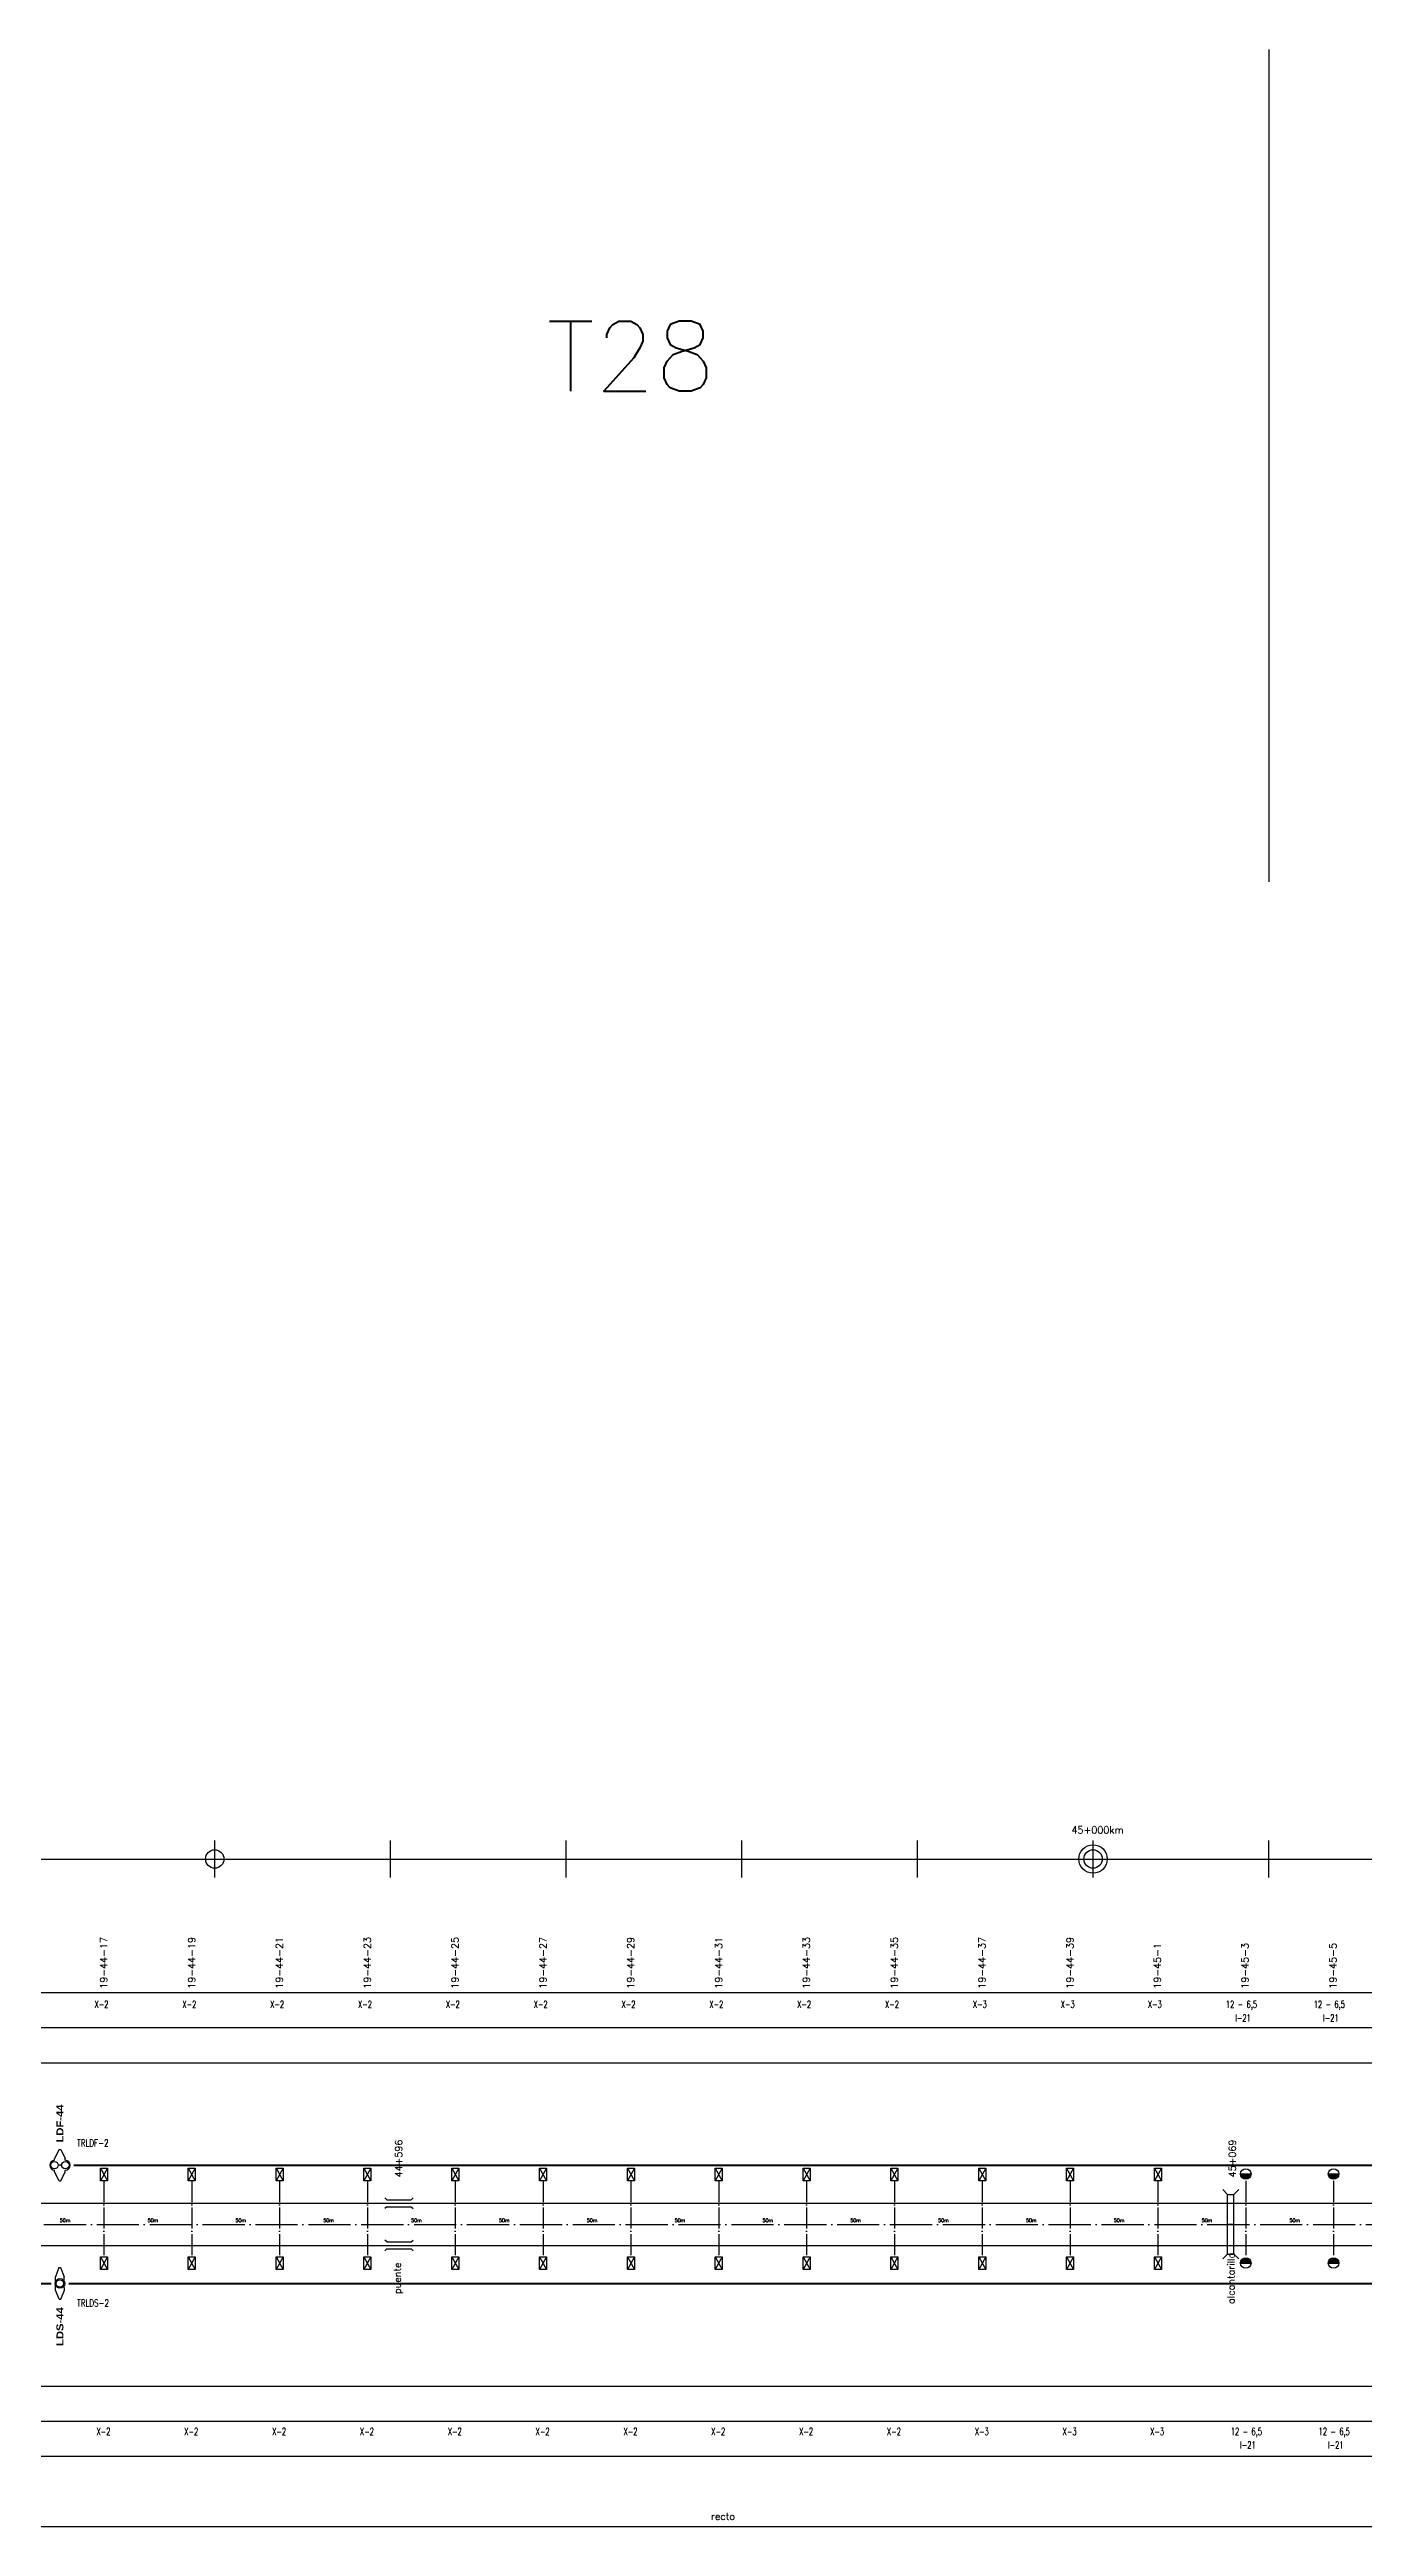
# Model space of a CAD drawing. Header units: millimetres. Extents: x 63 to 27368, y 135 to 1565.
# Drawn here: x 18974 to 19722, y 155 to 1565 of the extents above; entities that cross this region are included whole.
import ezdxf

# ---------------------------------------------------------------- set-up
doc = ezdxf.new("R2010")
doc.units = ezdxf.units.MM
doc.linetypes.add('ACAD_ISO04W100', pattern=[30, 24, -3, 0, -3])
for name, color, linetype in [('catenaria via ascendente', 7, 'Continuous'), ('catenaria vía descendente', 7, 'Continuous'), ('Eje de entrevías', 254, 'Continuous'), ('LDF', 5, 'Continuous'), ('LDS', 1, 'Continuous'), ('longitud vano', 7, 'Continuous'), ('Nº de poste', 6, 'Continuous'), ('progresivas', 4, 'Continuous'), ('retención LDF-LDS', 6, 'Continuous'), ('TEXTOS', 3, 'Continuous')]:
    doc.layers.add(name, color=color, linetype=linetype)
doc.styles.add('SIMPLEX', font='simplex.shx', dxfattribs={"width": 0.75})
doc.styles.add('STYLE1', font='romans.shx')
doc.styles.add('TEXTO_SELLO', font='')
doc.styles.get('TEXTO_SELLO').set_extended_font_data('Arial Black', bold=True)

# ---------------------------------------------------------------- blocks, each defined once
blk = doc.blocks.new('Retención LDS')
at = {"layer": 'retención LDF-LDS', "color": 4}
for p, q in [((-0.6, 9), (-2.6, 3.8)), ((-2.5, 1), (-2.6, 3.8)), ((-0.6, 9), (0.4, 9)), ((0.4, 9), (2.5, 3.8)), ((2.5, 1.1), (2.5, 3.8)), ((-2.5, -3.8), (-2.5, -1.1)), ((-0.4, -9), (-2.5, -3.8)), ((-0.4, -9), (0.6, -9)), ((0.6, -9), (2.6, -3.8)), ((2.6, -3.8), (2.5, -1))]:
    blk.add_line(p, q, dxfattribs=at)
for radius in [2.73, 2.1]:
    blk.add_circle((0, 0), radius, dxfattribs=at)
blk = doc.blocks.new('Retención LDF')
at = {"color": 5}
blk.add_circle((0, 0), 0.128, dxfattribs=at)
at = {"layer": 'retención LDF-LDS', "color": 5}
for p, q in [((-0.5, 9), (-3, 3.8)), ((-3, 2.8), (-3, 3.8)), ((1, 0), (-1, 0)), ((-0.5, 9), (0.5, 9)), ((0.5, 9), (3, 3.8)), ((3, 2.8), (3, 3.8)), ((-3, -3.8), (-3, -2.8)), ((-0.5, -9), (-3, -3.8)), ((-0.5, -9), (0.5, -9)), ((0.5, -9), (3, -3.8)), ((3, -3.8), (3, -2.8))]:
    blk.add_line(p, q, dxfattribs=at)
for centre in [(-3.1, 0), (3.1, 0)]:
    blk.add_circle(centre, 2.1, dxfattribs=at)
for centre, start, end in [((-3, 0), 90, 270), ((3, 0), 270, 90)]:
    blk.add_arc(centre, 2.79, start, end, dxfattribs=at)

msp = doc.modelspace()

# ---------------------------------------------------------------- hatches: boundary and pattern name
for points in [[(19658.1, 355.7), (19652.1, 355.7, 1)], [(19708.1, 355.7), (19702.1, 355.7, 1)], [(19658.1, 305), (19652.1, 305, -1)], [(19708.1, 305), (19702.1, 305, -1)]]:
    msp.add_hatch(color=256).paths.add_polyline_path(points)

# ---------------------------------------------------------------- linework, layer by layer
for p, q in [((19668.2, 1565.1), (19668.2, 1091.2)), ((19068.2, 524.4), (19068.2, 545.6)), ((19168.2, 524.4), (19168.2, 545.6)), ((19268.2, 524.4), (19268.2, 545.6)), ((19368.2, 524.4), (19368.2, 545.6)), ((19468.2, 524.4), (19468.2, 545.6)), ((19568.2, 524.4), (19568.2, 545.6)), ((19668.2, 524.4), (19668.2, 545.6)), ((68.2, 535), (27368.2, 535)), ((68.2, 459), (27368.2, 459)), ((68.2, 439), (27368.2, 439)), ((68.2, 419), (27368.2, 419)), ((19003.1, 359), (19007.1, 351.7)), ((19007.1, 359), (19003.1, 351.7)), ((19053.1, 359), (19057.1, 351.7)), ((19057.1, 359), (19053.1, 351.7)), ((19103.1, 359), (19107.1, 351.7)), ((19107.1, 359), (19103.1, 351.7)), ((19153.1, 359), (19157.1, 351.7)), ((19157.1, 359), (19153.1, 351.7)), ((19203.1, 359), (19207.1, 351.7)), ((19207.1, 359), (19203.1, 351.7)), ((19253.1, 359), (19257.1, 351.7)), ((19257.1, 359), (19253.1, 351.7)), ((19303.1, 359), (19307.1, 351.7)), ((19307.1, 359), (19303.1, 351.7)), ((19353.1, 359), (19357.1, 351.7)), ((19357.1, 359), (19353.1, 351.7)), ((19403.1, 359), (19407.1, 351.7)), ((19407.1, 359), (19403.1, 351.7)), ((19453.1, 359), (19457.1, 351.7)), ((19457.1, 359), (19453.1, 351.7)), ((19503.1, 359), (19507.1, 351.7)), ((19507.1, 359), (19503.1, 351.7)), ((19553.1, 359), (19557.1, 351.7)), ((19557.1, 359), (19553.1, 351.7)), ((19603.1, 359), (19607.1, 351.7)), ((19607.1, 359), (19603.1, 351.7)), ((19652.1, 355.7), (19658.1, 355.7)), ((19702.1, 355.7), (19708.1, 355.7)), ((19166.1, 341), (19165.1, 342.1)), ((19166.1, 341), (19180, 341)), ((19180, 341), (19181.1, 342.1)), ((19644.8, 344), (19642.1, 346.8)), ((19644.8, 310), (19644.8, 344)), ((19648.3, 344), (19651.1, 346.8)), ((19648.3, 310), (19648.3, 344)), ((19166.1, 337), (19165.1, 336)), ((19166.1, 337), (19180, 337)), ((19180, 337), (19181.1, 336)), ((19648.3, 327), (19644.8, 327)), ((19166.1, 317), (19165.1, 318.1)), ((19166.1, 313), (19165.1, 312)), ((19166.1, 317), (19180, 317)), ((19166.1, 313), (19180, 313)), ((19180, 317), (19181.1, 318.1)), ((19180, 313), (19181.1, 312)), ((19003.1, 308.6), (19007.1, 301.3)), ((19007.1, 308.6), (19003.1, 301.3)), ((19053.1, 308.6), (19057.1, 301.3)), ((19057.1, 308.6), (19053.1, 301.3)), ((19103.1, 308.6), (19107.1, 301.3)), ((19107.1, 308.6), (19103.1, 301.3)), ((19153.1, 308.6), (19157.1, 301.3)), ((19157.1, 308.6), (19153.1, 301.3)), ((19203.1, 308.6), (19207.1, 301.3)), ((19207.1, 308.6), (19203.1, 301.3)), ((19253.1, 308.6), (19257.1, 301.3)), ((19257.1, 308.6), (19253.1, 301.3)), ((19303.1, 308.6), (19307.1, 301.3)), ((19307.1, 308.6), (19303.1, 301.3)), ((19353.1, 308.6), (19357.1, 301.3)), ((19357.1, 308.6), (19353.1, 301.3)), ((19403.1, 308.6), (19407.1, 301.3)), ((19407.1, 308.6), (19403.1, 301.3)), ((19453.1, 308.6), (19457.1, 301.3)), ((19457.1, 308.6), (19453.1, 301.3)), ((19503.1, 308.6), (19507.1, 301.3)), ((19507.1, 308.6), (19503.1, 301.3)), ((19553.1, 308.6), (19557.1, 301.3)), ((19557.1, 308.6), (19553.1, 301.3)), ((19603.1, 308.6), (19607.1, 301.3)), ((19607.1, 308.6), (19603.1, 301.3)), ((19644.8, 310), (19642.1, 307.3)), ((19648.3, 310), (19651.1, 307.3)), ((19652.1, 305), (19658.1, 305)), ((19702.1, 305), (19708.1, 305)), ((68.2, 235), (27368.2, 235)), ((68.2, 215), (27368.2, 215)), ((68.2, 195), (27368.2, 195)), ((12948.8, 155), (20944.3, 155))]:
    msp.add_line(p, q)
at = {"linetype": 'ACAD_ISO04W100', "ltscale": 0.5}
for p, q in [((19005.1, 351.7), (19005.1, 308.6)), ((19055.1, 351.7), (19055.1, 308.6)), ((19105.1, 351.7), (19105.1, 308.6)), ((19155.1, 351.7), (19155.1, 308.6)), ((19205.1, 351.7), (19205.1, 308.6)), ((19255.1, 351.7), (19255.1, 308.6)), ((19305.1, 351.7), (19305.1, 308.6)), ((19355.1, 351.7), (19355.1, 308.6)), ((19405.1, 351.7), (19405.1, 308.6)), ((19455.1, 351.7), (19455.1, 308.6)), ((19505.1, 351.7), (19505.1, 308.6)), ((19555.1, 351.7), (19555.1, 308.6)), ((19605.1, 351.7), (19605.1, 308.6)), ((19655.1, 351.7), (19655.1, 308.6)), ((19705.1, 351.7), (19705.1, 308.6))]:
    msp.add_line(p, q, dxfattribs=at)
for points in [[(19003.1, 359), (19007.1, 359), (19007.1, 351.7), (19003.1, 351.7)], [(19053.1, 359), (19057.1, 359), (19057.1, 351.7), (19053.1, 351.7)], [(19103.1, 359), (19107.1, 359), (19107.1, 351.7), (19103.1, 351.7)], [(19153.1, 359), (19157.1, 359), (19157.1, 351.7), (19153.1, 351.7)], [(19203.1, 359), (19207.1, 359), (19207.1, 351.7), (19203.1, 351.7)], [(19253.1, 359), (19257.1, 359), (19257.1, 351.7), (19253.1, 351.7)], [(19303.1, 359), (19307.1, 359), (19307.1, 351.7), (19303.1, 351.7)], [(19353.1, 359), (19357.1, 359), (19357.1, 351.7), (19353.1, 351.7)], [(19403.1, 359), (19407.1, 359), (19407.1, 351.7), (19403.1, 351.7)], [(19453.1, 359), (19457.1, 359), (19457.1, 351.7), (19453.1, 351.7)], [(19503.1, 359), (19507.1, 359), (19507.1, 351.7), (19503.1, 351.7)], [(19553.1, 359), (19557.1, 359), (19557.1, 351.7), (19553.1, 351.7)], [(19603.1, 359), (19607.1, 359), (19607.1, 351.7), (19603.1, 351.7)], [(19003.1, 308.6), (19007.1, 308.6), (19007.1, 301.3), (19003.1, 301.3)], [(19053.1, 308.6), (19057.1, 308.6), (19057.1, 301.3), (19053.1, 301.3)], [(19103.1, 308.6), (19107.1, 308.6), (19107.1, 301.3), (19103.1, 301.3)], [(19153.1, 308.6), (19157.1, 308.6), (19157.1, 301.3), (19153.1, 301.3)], [(19203.1, 308.6), (19207.1, 308.6), (19207.1, 301.3), (19203.1, 301.3)], [(19253.1, 308.6), (19257.1, 308.6), (19257.1, 301.3), (19253.1, 301.3)], [(19303.1, 308.6), (19307.1, 308.6), (19307.1, 301.3), (19303.1, 301.3)], [(19353.1, 308.6), (19357.1, 308.6), (19357.1, 301.3), (19353.1, 301.3)], [(19403.1, 308.6), (19407.1, 308.6), (19407.1, 301.3), (19403.1, 301.3)], [(19453.1, 308.6), (19457.1, 308.6), (19457.1, 301.3), (19453.1, 301.3)], [(19503.1, 308.6), (19507.1, 308.6), (19507.1, 301.3), (19503.1, 301.3)], [(19553.1, 308.6), (19557.1, 308.6), (19557.1, 301.3), (19553.1, 301.3)], [(19603.1, 308.6), (19607.1, 308.6), (19607.1, 301.3), (19603.1, 301.3)]]:
    msp.add_lwpolyline(points, close=True)
for centre, radius in [((19068.2, 535), 5.24), ((19568.2, 535), 8.09), ((19568.2, 535), 5.24), ((19655.1, 355.7), 3), ((19705.1, 355.7), 3), ((19655.1, 305), 3), ((19705.1, 305), 3)]:
    msp.add_circle(centre, radius)
at = {"layer": 'catenaria via ascendente'}
for p, q in [((68.2, 339), (27368.2, 339)), ((19644.8, 344), (19648.3, 344)), ((68.2, 315), (26873.7, 315)), ((19644.8, 310), (19648.3, 310))]:
    msp.add_line(p, q, dxfattribs=at)
at = {"layer": 'catenaria vía descendente'}
for p, q in [((17302.1, 315), (27368.2, 315)), ((19644.8, 310), (19648.3, 310))]:
    msp.add_line(p, q, dxfattribs=at)
at = {"layer": 'Eje de entrevías', "linetype": 'ACAD_ISO04W100'}
msp.add_line((68.2, 327), (27368.2, 327), dxfattribs=at)
at = {"layer": 'LDF', "lineweight": 50}
msp.add_line((18988.1, 360.7), (20472.1, 360.7), dxfattribs=at)
at = {"layer": 'LDS', "lineweight": 50}
for p, q in [((17532.2, 293.4), (18975.1, 293.4)), ((18985.1, 293.4), (20475.1, 293.4))]:
    msp.add_line(p, q, dxfattribs=at)

# ---------------------------------------------------------------- block references
for name, p in [('Retención LDF', (18980.1, 360.7)), ('Retención LDS', (18980.1, 293.4))]:
    msp.add_blockref(name, p)

# ---------------------------------------------------------------- texts
at = {"color": 3, "linetype": 'Continuous', "style": 'STYLE1'}
msp.add_text('T28', height=40, dxfattribs=at).set_placement((19257.1, 1370.5))
at = {"linetype": 'Continuous', "style": 'TEXTO_SELLO'}
for s, p in [('LDF-44', (18982.1, 373.6)), ('LDS-44', (18982.1, 257.8))]:
    msp.add_text(s, height=4, rotation=90, dxfattribs=at).set_placement(p)
at = {"linetype": 'Continuous', "style": 'SIMPLEX', "width": 0.75}
for s, p in [('TRLDF-2', (18989.9, 371.3)), ('TRLDS-2', (18989.9, 280.2))]:
    msp.add_text(s, height=4, dxfattribs=at).set_placement(p)
at = {"layer": 'longitud vano', "linetype": 'Continuous', "style": 'STYLE1'}
for p in [(18980, 328.3), (19030, 328.3), (19080, 328.3), (19130, 328.3), (19180, 328.3), (19230, 328.3), (19280, 328.3), (19330, 328.3), (19380, 328.3), (19430, 328.3), (19480, 328.3), (19530, 328.3), (19580, 328.3), (19630, 328.3), (19680, 328.3)]:
    msp.add_text('50m', height=2, dxfattribs=at).set_placement(p)
at = {"layer": 'Nº de poste', "linetype": 'Continuous', "style": 'STYLE1'}
for s, p in [('19-44-17', (19007, 461.1)), ('19-44-19', (19057, 461.1)), ('19-44-21', (19107, 461.1)), ('19-44-23', (19157, 461.1)), ('19-44-25', (19207, 461.1)), ('19-44-27', (19257, 461.1)), ('19-44-29', (19307, 461.1)), ('19-44-31', (19357, 461.1)), ('19-44-33', (19407, 461.1)), ('19-44-35', (19457, 461.1)), ('19-44-37', (19507, 461.1)), ('19-44-39', (19557, 461.1)), ('19-45-1', (19606.7, 461.1)), ('19-45-3', (19656.7, 461.1)), ('19-45-5', (19706.7, 461.1))]:
    msp.add_text(s, height=4, rotation=90, dxfattribs=at).set_placement(p)
at = {"layer": 'progresivas', "linetype": 'Continuous', "style": 'STYLE1'}
msp.add_text('45+000km', height=4, dxfattribs=at).set_placement((19555.9, 549.6))
for s, p in [('44+596', (19174.9, 353.7)), ('45+069', (19649.5, 353.7))]:
    msp.add_text(s, height=4, rotation=90, dxfattribs=at).set_placement(p)
at = {"layer": 'TEXTOS', "linetype": 'Continuous', "style": 'STYLE1', "width": 0.7}
for s, p in [('X-2', (18999.8, 450.3)), ('X-2', (19049.8, 450.3)), ('X-2', (19099.8, 450.3)), ('X-2', (19149.8, 450.3)), ('X-2', (19199.8, 450.3)), ('X-2', (19249.8, 450.3)), ('X-2', (19299.8, 450.3)), ('X-2', (19349.8, 450.3)), ('X-2', (19399.8, 450.3)), ('X-2', (19449.8, 450.3)), ('X-3', (19499.8, 450.3)), ('X-3', (19549.8, 450.3)), ('X-3', (19599.4, 450.3)), ('12 - 6,5', (19643.8, 450.3)), ('12 - 6,5', (19693.8, 450.3)), ('I-21', (19649.1, 442.5)), ('I-21', (19699.1, 442.5)), ('X-2', (19000.9, 207.1)), ('X-2', (19050.9, 207.1)), ('X-2', (19100.9, 207.1)), ('X-2', (19150.9, 207.1)), ('X-2', (19200.9, 207.1)), ('X-2', (19250.9, 207.1)), ('X-2', (19300.9, 207.1)), ('X-2', (19350.9, 207.1)), ('X-2', (19400.9, 207.1)), ('X-2', (19450.9, 207.1)), ('X-3', (19500.9, 207.1)), ('X-3', (19550.9, 207.1)), ('X-3', (19600.7, 207.1)), ('12 - 6,5', (19646.6, 207.1)), ('I-21', (19651.9, 199.4)), ('12 - 6,5', (19696.6, 207.1)), ('I-21', (19701.9, 199.4))]:
    msp.add_text(s, height=4, dxfattribs=at).set_placement(p)
at = {"layer": 'TEXTOS', "linetype": 'Continuous', "style": 'STYLE1'}
for s, p in [('puente', (19174.1, 287.3)), ('alcantarilla', (19648.7, 281.7))]:
    msp.add_text(s, height=4, rotation=90, dxfattribs=at).set_placement(p)
msp.add_text('recto', height=4, dxfattribs=at).set_placement((19350.7, 158.8))

doc.saveas('drawing.dxf')
